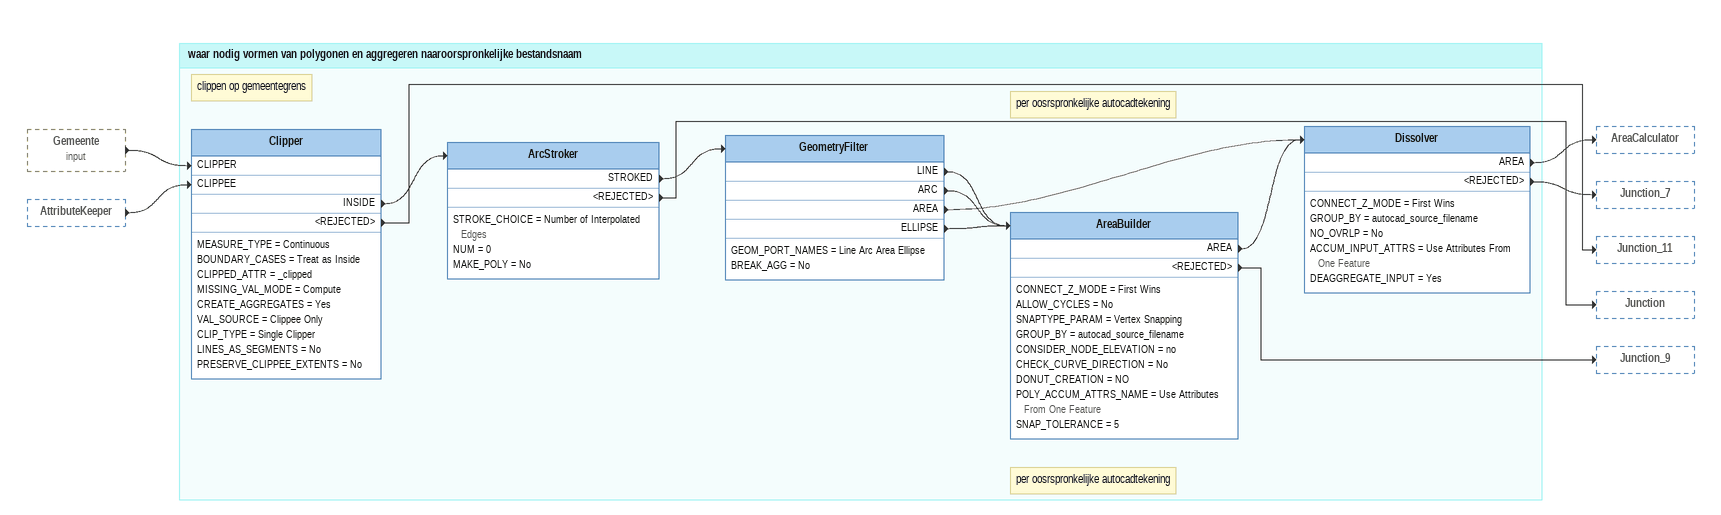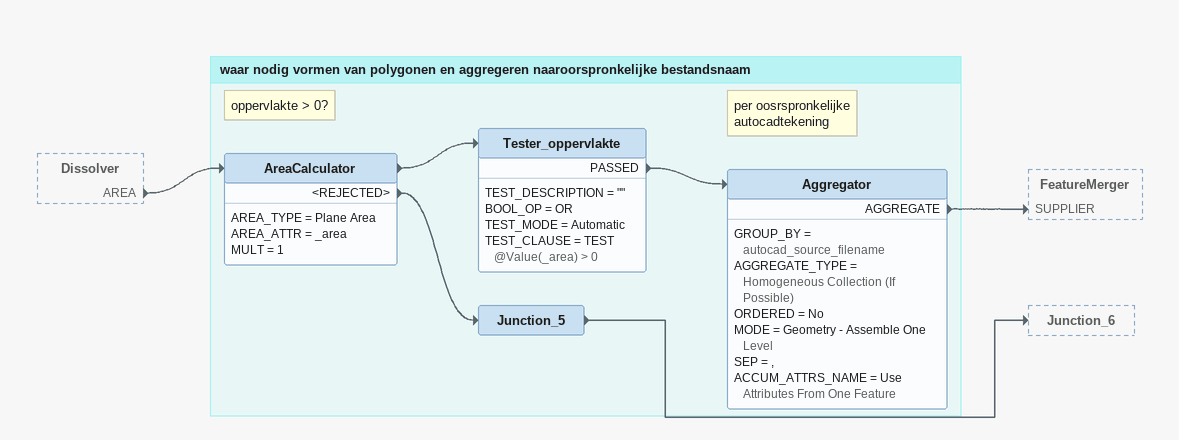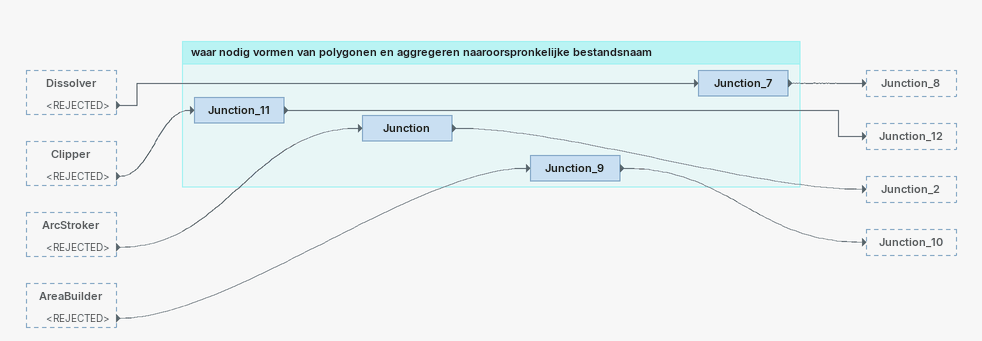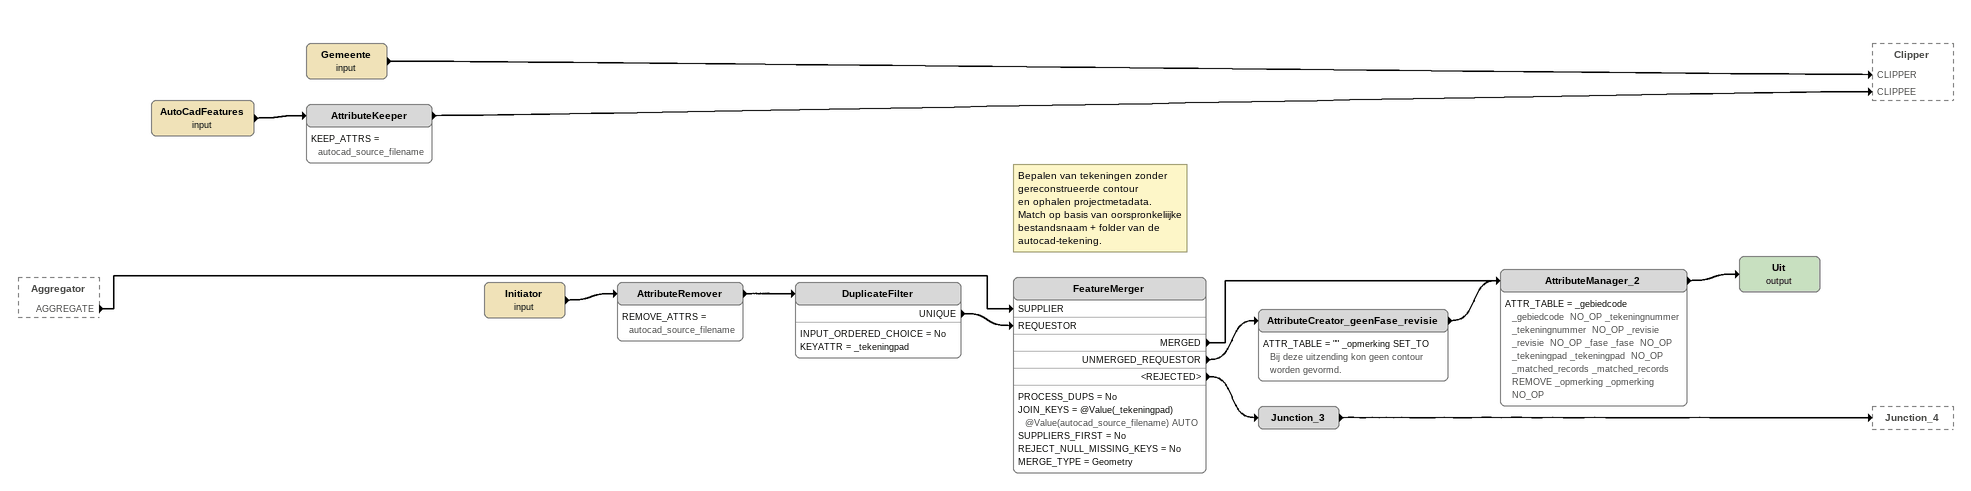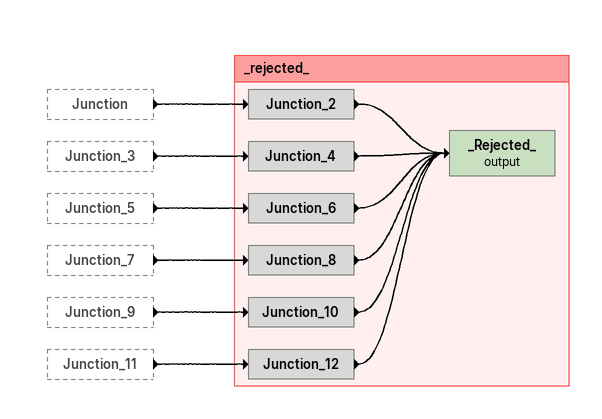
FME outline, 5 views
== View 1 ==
Gemeente (input) [outside]
    -> Clipper [CLIPPER]
AttributeKeeper [outside]
    -> Clipper [CLIPPEE]

Bookmark: waar nodig vormen van polygonen en aggregeren naaroorspronkelijke bestandsnaam
Note: clippen op gemeentegrens
Clipper
    MEASURE_TYPE = Continuous
    BOUNDARY_CASES = Treat as Inside
    CLIPPED_ATTR = _clipped
    MISSING_VAL_MODE = Compute
    CREATE_AGGREGATES = Yes
    VAL_SOURCE = Clippee Only
    CLIP_TYPE = Single Clipper
    LINES_AS_SEGMENTS = No
    PRESERVE_CLIPPEE_EXTENTS = No
    INSIDE -> ArcStroker
    <REJECTED> -> Junction_11
ArcStroker
    STROKE_CHOICE = Number of Interpolated Edges
    NUM = 0
    MAKE_POLY = No
    STROKED -> GeometryFilter
    <REJECTED> -> Junction
GeometryFilter
    GEOM_PORT_NAMES = Line Arc Area Ellipse
    BREAK_AGG = No
    LINE -> AreaBuilder
    ARC -> AreaBuilder
    AREA -> Dissolver
    ELLIPSE -> AreaBuilder
Note: per oosrspronkelijke autocadtekening
AreaBuilder
    CONNECT_Z_MODE = First Wins
    ALLOW_CYCLES = No
    SNAPTYPE_PARAM = Vertex Snapping
    GROUP_BY = autocad_source_filename
    CONSIDER_NODE_ELEVATION = no
    CHECK_CURVE_DIRECTION = No
    DONUT_CREATION = NO
    POLY_ACCUM_ATTRS_NAME = Use Attributes From One Feature
    SNAP_TOLERANCE = 5
    AREA -> Dissolver
    <REJECTED> -> Junction_9
Note: per oosrspronkelijke autocadtekening
Dissolver
    CONNECT_Z_MODE = First Wins
    GROUP_BY = autocad_source_filename
    NO_OVRLP = No
    ACCUM_INPUT_ATTRS = Use Attributes From One Feature
    DEAGGREGATE_INPUT = Yes
    AREA -> AreaCalculator
    <REJECTED> -> Junction_7

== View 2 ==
Dissolver [outside]
    AREA -> AreaCalculator

Bookmark: waar nodig vormen van polygonen en aggregeren naaroorspronkelijke bestandsnaam
Note: oppervlakte > 0?
AreaCalculator
    AREA_TYPE = Plane Area
    AREA_ATTR = _area
    MULT = 1
    -> Tester_oppervlakte
    <REJECTED> -> Junction_5
Tester_oppervlakte
    TEST_DESCRIPTION = ""
    BOOL_OP = OR
    TEST_MODE = Automatic
    TEST_CLAUSE = TEST @Value(_area) > 0
    PASSED -> Aggregator
Note: per oosrspronkelijke autocadtekening
Aggregator
    GROUP_BY = autocad_source_filename
    AGGREGATE_TYPE = Homogeneous Collection (If Possible)
    ORDERED = No
    MODE = Geometry - Assemble One Level
    SEP = ,
    ACCUM_ATTRS_NAME = Use Attributes From One Feature
    AGGREGATE -> FeatureMerger [SUPPLIER]
Junction_5
    -> Junction_6

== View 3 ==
Dissolver [outside]
    <REJECTED> -> Junction_7
Clipper [outside]
    <REJECTED> -> Junction_11
ArcStroker [outside]
    <REJECTED> -> Junction
AreaBuilder [outside]
    <REJECTED> -> Junction_9

Bookmark: waar nodig vormen van polygonen en aggregeren naaroorspronkelijke bestandsnaam
Junction_7
    -> Junction_8
Junction_9
    -> Junction_10
Junction
    -> Junction_2
Junction_11
    -> Junction_12

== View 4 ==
Aggregator [outside]
    AGGREGATE -> FeatureMerger [SUPPLIER]
AutoCadFeatures (input)
    -> AttributeKeeper
AttributeKeeper
    KEEP_ATTRS = autocad_source_filename
    -> Clipper [CLIPPEE]
Gemeente (input)
    -> Clipper [CLIPPER]
Initiator (input)
    -> AttributeRemover
AttributeRemover
    REMOVE_ATTRS = autocad_source_filename
    -> DuplicateFilter
DuplicateFilter
    INPUT_ORDERED_CHOICE = No
    KEYATTR = _tekeningpad
    UNIQUE -> FeatureMerger [REQUESTOR]
Note: Bepalen van tekeningen zonder / gereconstrueerde contour / en ophalen projectmetadata. / Match op basis van oorspronkeliijke / bestandsnaam + folder van de / autocad-tekening.
FeatureMerger
    PROCESS_DUPS = No
    JOIN_KEYS = @Value(_tekeningpad) @Value(autocad_source_filename) AUTO
    SUPPLIERS_FIRST = No
    REJECT_NULL_MISSING_KEYS = No
    MERGE_TYPE = Geometry
    MERGED -> AttributeManager_2
    UNMERGED_REQUESTOR -> AttributeCreator_geenFase_revisie
    <REJECTED> -> Junction_3
AttributeCreator_geenFase_revisie
    ATTR_TABLE = "" _opmerking SET_TO Bij deze uitzending kon geen contour worden gevormd.
    -> AttributeManager_2
AttributeManager_2
    ATTR_TABLE = _gebiedcode _gebiedcode  NO_OP _tekeningnummer _tekeningnummer  NO_OP _revisie _revisie  NO_OP _fase _fase  NO_OP _tekeningpad _tekeningpad  NO_OP _matched_records _matched_records  REMOVE _opmerking _opmerking  NO_OP
    -> Uit (output)
Uit (output)
Junction_3
    -> Junction_4

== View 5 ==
Junction [outside]
    -> Junction_2
Junction_3 [outside]
    -> Junction_4
Junction_5 [outside]
    -> Junction_6
Junction_7 [outside]
    -> Junction_8
Junction_9 [outside]
    -> Junction_10
Junction_11 [outside]
    -> Junction_12

Bookmark: _rejected_
Junction_6
    -> _Rejected_ (output)
Junction_8
    -> _Rejected_ (output)
Junction_10
    -> _Rejected_ (output)
Junction_2
    -> _Rejected_ (output)
Junction_12
    -> _Rejected_ (output)
Junction_4
    -> _Rejected_ (output)
_Rejected_ (output)
